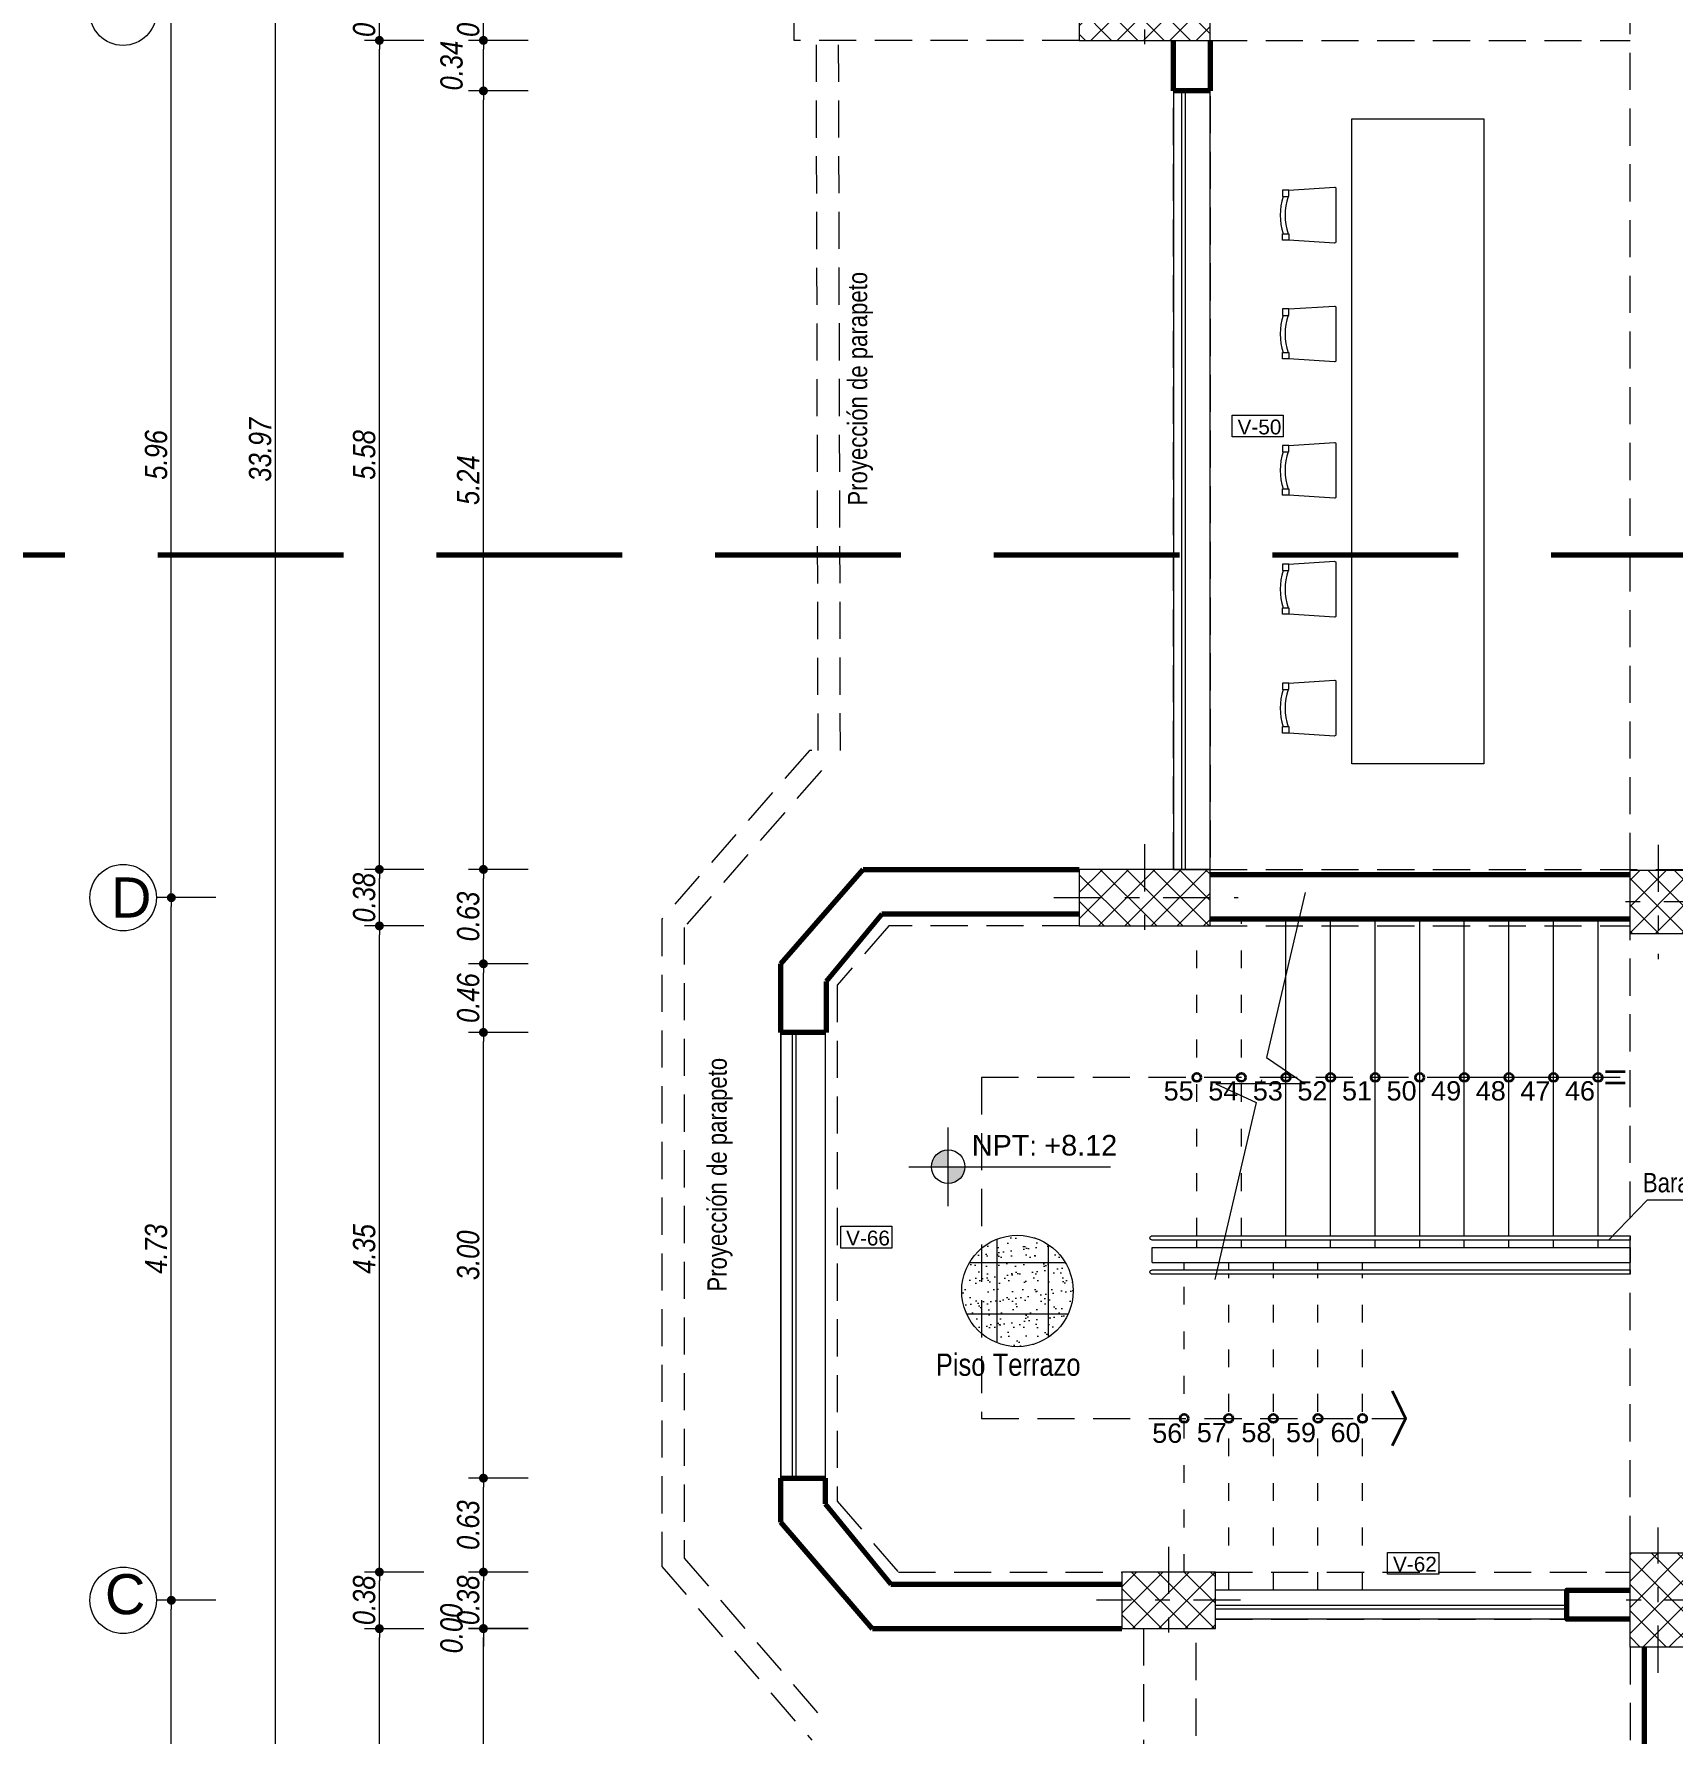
# Model space of a CAD drawing. Header units: inches. Extents: x 140 to 978, y -82 to 38.
# Drawn here: x 762.86 to 773.88, y -3.15 to 8.28 of the extents above; entities that cross this region are included whole.
import ezdxf

# ---------------------------------------------------------------- set-up
doc = ezdxf.new("R2010")
doc.units = ezdxf.units.IN
doc.header["$MEASUREMENT"] = 0
for name, pattern in [('ACAD_ISO03W100', [30, 12, -18]), ('CONTINUA', [0]), ('DASHDOT2', [12.7, 6.35, -3.175, 0, -3.175]), ('DASHED', [0.75, 0.5, -0.25]), ('DASHED2', [0.375, 0.25, -0.125])]:
    doc.linetypes.add(name, pattern=pattern)
doc.layers.get('0').update_dxf_attribs({"lineweight": 0})
for name, color, linetype, lineweight in [('UNSAAC-COLUMNA', 24, 'Continuous', 0), ('UNSAAC-CORTE MURO', 42, 'Continuous', 35), ('UNSAAC-COTA', 48, 'Continuous', 0), ('UNSAAC-EJE COLUMNA', 22, 'DASHDOT2', 0), ('UNSAAC-FACHADA(2DO PLANO)', 7, 'Continuous', 30), ('UNSAAC-LINEA DE CORTE', 7, 'Continuous', 70), ('UNSAAC-LLAMADOS', 88, 'Continuous', 0), ('UNSAAC-MUEBLE', 254, 'Continuous', 0), ('UNSAAC-MURETE', 146, 'Continuous', 20), ('UNSAAC-MUROS', 7, 'Continuous', 70), ('UNSAAC-PISOS', 253, 'Continuous', 0), ('UNSAAC-PROYECCIONES', 38, 'DASHED2', 0), ('UNSAAC-TEXTOS', 250, 'Continuous', 0), ('UNSAAC-TEXTURAS', 250, 'Continuous', 0), ('UNSAAC-VANOS', 24, 'Continuous', 0)]:
    doc.layers.add(name, color=color, linetype=linetype, lineweight=lineweight)
doc.styles.add('narrow', font='')
doc.styles.get("Standard").update_dxf_attribs({"font": 'arial.ttf'})
doc.styles.get('narrow').set_extended_font_data('Arial Narrow', italic=True)
doc.dimstyles.new('1EN75', dxfattribs={"dimtxt": 0.15, "dimasz": 0.06, "dimexe": 0.1, "dimexo": 0.15, "dimgap": 0.025, "dimtad": 1, "dimzin": 1, "dimdsep": 46, "dimtxsty": 'narrow', "dimblk": 'DOT', "dimcen": 0.1, "dimclrd": 256, "dimclre": 256, "dimclrt": 256, "dimaunit": 1, "dimadec": 3, "dimazin": 0, "dimtfac": 1, "dimtmove": 2, "dimatfit": 3, "dimldrblk": 'ARCHTICK', "dimfxl": 0.3, "dimfxlon": 1, "dimtolj": 1, "dimtzin": 0, "dimlwd": 0, "dimlwe": 0, "dimarcsym": 0})

# ---------------------------------------------------------------- blocks, each defined once
blk = doc.blocks.new('c2')
at = {"layer": 'UNSAAC-TEXTURAS'}
h = blk.add_hatch(dxfattribs=at)
h.set_pattern_fill('ANSI37', color=256)
h.set_pattern_definition([(45, (-846.62834, -178.42103), (-0.088388348, 0.088388348), []), (135, (-846.62834, -178.42103), (-0.088388348, -0.088388348), [])])
h.paths.add_polyline_path([(0.315, 0.19), (0.315, 0.38), (0, 0.38), (0, 0.19)])
h.paths.add_polyline_path([(0.63, 0.19), (0.63, 0.38), (0.315, 0.38), (0.315, 0.19)])
h.paths.add_polyline_path([(0.315, 0.19), (0.315, 0), (0.63, 0), (0.63, 0.19)])
h.paths.add_polyline_path([(0.315, 0), (0.315, 0.19), (0, 0.19), (0, 0)])
at = {"layer": 'UNSAAC-COLUMNA'}
blk.add_lwpolyline([(0.63, 0.38), (0, 0.38), (0, 0), (0.63, 0)], close=True, dxfattribs=at)
at = {"layer": 'UNSAAC-EJE COLUMNA', "ltscale": 0.05}
for p, q in [((0.315, 0.55), (0.315, -0.17)), ((0.8, 0.19), (-0.17, 0.19))]:
    blk.add_line(p, q, dxfattribs=at)
blk = doc.blocks.new('c3')
at = {"layer": 'UNSAAC-TEXTURAS'}
h = blk.add_hatch(dxfattribs=at)
h.set_pattern_fill('ANSI37', color=256)
h.set_pattern_definition([(45, (-850.00334, -183.11182), (-0.088388348, 0.088388348), []), (135, (-850.00334, -183.11182), (-0.088388348, -0.088388348), [])])
h.paths.add_polyline_path([(0.188, 0.43), (0, 0.43), (0, 0.215), (0.188, 0.215)])
h.paths.add_polyline_path([(0.38, 0.389), (0.375, 0.43), (0.188, 0.43), (0.188, 0.215), (0.38, 0.215)])
h.paths.add_polyline_path([(0.38, 0.215), (0.188, 0.215), (0.188, 0), (0.38, 0)])
h.paths.add_polyline_path([(0.188, 0.215), (0, 0.215), (0, 0.099), (0, 0), (0.188, 0)])
at = {"layer": 'UNSAAC-COLUMNA'}
blk.add_lwpolyline([(0, 0.43), (0.38, 0.43), (0.38, 0), (0, 0)], close=True, dxfattribs=at)
at = {"layer": 'UNSAAC-EJE COLUMNA', "ltscale": 0.05}
for p, q in [((0.19, 0.6), (0.19, -0.17)), ((0.545, 0.215), (-0.17, 0.215))]:
    blk.add_line(p, q, dxfattribs=at)
blk = doc.blocks.new('cs1')
at = {"layer": 'UNSAAC-TEXTURAS'}
h = blk.add_hatch(dxfattribs=at)
h.set_pattern_fill('ANSI37', color=256)
h.paths.add_polyline_path([(850.008, 169.826), (850.198, 169.826), (850.198, 170.266), (850.008, 170.266)])
h.paths.add_polyline_path([(850.198, 169.826), (850.388, 169.826), (850.388, 170.266), (850.198, 170.266)])
h.paths.add_polyline_path([(850.388, 169.826), (850.198, 169.826), (850.198, 169.386), (850.388, 169.386)])
h.paths.add_polyline_path([(850.198, 169.826), (850.008, 169.826), (850.008, 169.386), (850.198, 169.386)])
at = {"layer": 'UNSAAC-COLUMNA'}
blk.add_lwpolyline([(850.388, 169.386), (850.388, 170.266), (850.008, 170.266), (850.008, 169.386)], close=True, dxfattribs=at)
at = {"layer": 'UNSAAC-EJE COLUMNA', "ltscale": 0.05}
for p, q in [((850.198, 170.436), (850.198, 169.196)), ((850.558, 169.826), (849.828, 169.826))]:
    blk.add_line(p, q, dxfattribs=at)
blk = doc.blocks.new('c')
at = {"layer": 'UNSAAC-TEXTURAS'}
h = blk.add_hatch(dxfattribs=at)
h.set_pattern_fill('ANSI37', color=256)
h.set_pattern_definition([(45, (-855.58834, -178.38853), (-0.088388348, 0.088388348), []), (135, (-855.58834, -178.38853), (-0.088388348, -0.088388348), [])])
h.paths.add_polyline_path([(0.19, 0.635), (0, 0.635), (0, 0.316), (0.19, 0.316)])
h.paths.add_polyline_path([(0.19, 0.316), (0.38, 0.316), (0.38, 0.635), (0.19, 0.635)])
h.paths.add_polyline_path([(0.19, 0), (0.38, 0), (0.38, 0.316), (0.19, 0.316)])
h.paths.add_polyline_path([(0.19, 0.316), (0, 0.316), (0, 0), (0.19, 0)])
at = {"layer": 'UNSAAC-COLUMNA'}
blk.add_lwpolyline([(0, 0), (0, 0.635), (0.38, 0.635), (0.38, 0)], dxfattribs=at)
blk.add_lwpolyline([(0, 0.635), (0.38, 0.635), (0.38, 0), (0, 0)], close=True, dxfattribs=at)
at = {"layer": 'UNSAAC-EJE COLUMNA', "ltscale": 0.05}
for p, q in [((0.19, -0.172), (0.19, 0.805)), ((0.55, 0.316), (-0.17, 0.316))]:
    blk.add_line(p, q, dxfattribs=at)
blk = doc.blocks.new('A$C38507331')
at = {"layer": 'UNSAAC-PROYECCIONES'}
for p, q in [((-26.441, 14.902), (-26.441, 25.282)), ((-29.512, 14.906), (-29.512, 20.486)), ((-29.267, 20.486), (-26.441, 20.486)), ((-29.267, 20.486), (-29.267, 14.906)), ((-29.267, 14.906), (-20.986, 14.906)), ((-29.267, 14.526), (-26.441, 14.526)), ((-26.441, 10.306), (-26.441, 14.526)), ((-29.231, 10.177), (-26.441, 10.177)), ((-29.231, 9.861), (-26.441, 9.861)), ((-26.441, 9.671), (-26.441, 1.626))]:
    blk.add_line(p, q, dxfattribs=at)
for points in [[(-30.147, 20.486), (-32.066, 20.486), (-32.066, 20.866), (-30.147, 20.866)], [(-31.904, 15.706), (-31.916, 20.486)], [(-31.754, 15.707), (-31.766, 20.486)], [(-31.947, 15.706), (-31.963, 15.706), (-32.956, 14.572), (-32.956, 10.215), (-31.947, 9.045)], [(-31.882, 15.571), (-32.806, 14.516), (-32.806, 10.271), (-31.833, 9.143)], [(-30.147, 14.906), (-31.6, 14.906), (-32.156, 14.271), (-32.156, 10.512), (-31.538, 9.796), (-29.861, 9.796)], [(-30.147, 14.526), (-31.428, 14.526), (-31.776, 14.128), (-31.776, 10.654), (-31.364, 10.176), (-29.861, 10.176)], [(-29.715, 9.797), (-29.715, 7.95), (-29.36, 7.95), (-29.36, 9.797)]]:
    blk.add_lwpolyline(points, dxfattribs=at)
at = {"layer": 'UNSAAC-TEXTURAS', "rotation": 90}
for p in [(140.119, -829.522), (140.119, -835.482)]:
    blk.add_blockref('cs1', p, dxfattribs=at)
at = {"layer": 'UNSAAC-TEXTURAS'}
for name, p in [('c3', (-26.441, 14.472)), ('c', (-26.441, 9.671)), ('c2', (-29.861, 9.797))]:
    blk.add_blockref(name, p, dxfattribs=at)
blk = doc.blocks.new('_Dot')
at = {"color": 0, "linetype": 'ByBlock', "lineweight": -2}
blk.add_line((-0.5, 0), (-1, 0), dxfattribs=at)
at = {"color": 0, "linetype": 'ByBlock', "const_width": 0.5}
blk.add_lwpolyline([(-0.25, 0, 1), (0.25, 0, 1)], format="xyb", close=True, dxfattribs=at)
blk = doc.blocks.new('*D531')
at = {"layer": 'Defpoints', "color": 0, "transparency": 16777216}
for p in [(765.882, -2.451), (769.177, -2.451), (772.692, -6.491)]:
    blk.add_point(p, dxfattribs=at)
at = {"layer": 'UNSAAC-COTA', "lineweight": 0, "transparency": 16777216}
for p, q in [((766.182, -2.451), (765.782, -2.451)), ((765.882, -6.431), (765.882, -2.511)), ((766.182, -6.491), (765.782, -6.491))]:
    blk.add_line(p, q, dxfattribs=at)
at = {"layer": 'UNSAAC-COTA', "lineweight": 0, "transparency": 16777216, "xscale": 0.06, "yscale": 0.06, "zscale": 0.06}
for p, rotation in [((765.882, -2.451), 90), ((765.882, -6.491), 270)]:
    blk.add_blockref('_Dot', p, dxfattribs=dict(at, rotation=rotation))
at = {"layer": 'UNSAAC-COTA', "transparency": 16777216, "insert": (765.78, -4.471), "char_height": 0.15, "attachment_point": 5, "rotation": 90, "style": 'narrow'}
blk.add_mtext('\\A1;4.04', dxfattribs=at)
blk = doc.blocks.new('_ArchTick')
at = {"layer": 'UNSAAC-FACHADA(2DO PLANO)', "color": 0, "const_width": 0.15}
blk.add_lwpolyline([(-0.5, -0.5), (0.5, 0.5)], dxfattribs=at)
blk = doc.blocks.new('*D532')
at = {"layer": 'Defpoints', "color": 0, "transparency": 16777216}
for p in [(765.882, -2.45), (769.177, -2.45), (769.177, -2.451)]:
    blk.add_point(p, dxfattribs=at)
at = {"layer": 'UNSAAC-COTA', "lineweight": 0, "transparency": 16777216}
for p, q in [((765.882, -2.39), (765.882, -2.33)), ((766.182, -2.45), (765.782, -2.45)), ((766.182, -2.451), (765.782, -2.451)), ((765.882, -2.451), (765.882, -2.45)), ((765.882, -2.511), (765.882, -2.571))]:
    blk.add_line(p, q, dxfattribs=at)
at = {"layer": 'UNSAAC-COTA', "lineweight": 0, "transparency": 16777216, "xscale": 0.06, "yscale": 0.06, "zscale": 0.06}
for p, rotation in [((765.882, -2.45), 270), ((765.882, -2.451), 90)]:
    blk.add_blockref('_Dot', p, dxfattribs=dict(at, rotation=rotation))
at = {"layer": 'UNSAAC-COTA', "transparency": 16777216, "insert": (765.668, -2.45), "char_height": 0.15, "attachment_point": 5, "rotation": 90, "style": 'narrow'}
blk.add_mtext('\\A1;0.00', dxfattribs=at)
blk = doc.blocks.new('*D533')
at = {"layer": 'Defpoints', "color": 0, "transparency": 16777216}
for p in [(765.882, -2.07), (769.177, -2.07), (769.177, -2.45)]:
    blk.add_point(p, dxfattribs=at)
at = {"layer": 'UNSAAC-COTA', "lineweight": 0, "transparency": 16777216}
for p, q in [((766.182, -2.07), (765.782, -2.07)), ((765.882, -2.39), (765.882, -2.13)), ((766.182, -2.45), (765.782, -2.45))]:
    blk.add_line(p, q, dxfattribs=at)
at = {"layer": 'UNSAAC-COTA', "lineweight": 0, "transparency": 16777216, "xscale": 0.06, "yscale": 0.06, "zscale": 0.06}
for p, rotation in [((765.882, -2.07), 90), ((765.882, -2.45), 270)]:
    blk.add_blockref('_Dot', p, dxfattribs=dict(at, rotation=rotation))
at = {"layer": 'UNSAAC-COTA', "transparency": 16777216, "insert": (765.78, -2.26), "char_height": 0.15, "attachment_point": 5, "rotation": 90, "style": 'narrow'}
blk.add_mtext('\\A1;0.38', dxfattribs=at)
blk = doc.blocks.new('*D534')
at = {"layer": 'Defpoints', "color": 0, "transparency": 16777216}
for p in [(765.882, -1.438), (766.882, -1.438), (769.177, -2.07)]:
    blk.add_point(p, dxfattribs=at)
at = {"layer": 'UNSAAC-COTA', "lineweight": 0, "transparency": 16777216}
for p, q in [((766.182, -1.438), (765.782, -1.438)), ((765.882, -2.01), (765.882, -1.498)), ((766.182, -2.07), (765.782, -2.07))]:
    blk.add_line(p, q, dxfattribs=at)
at = {"layer": 'UNSAAC-COTA', "lineweight": 0, "transparency": 16777216, "xscale": 0.06, "yscale": 0.06, "zscale": 0.06}
for p, rotation in [((765.882, -1.438), 90), ((765.882, -2.07), 270)]:
    blk.add_blockref('_Dot', p, dxfattribs=dict(at, rotation=rotation))
at = {"layer": 'UNSAAC-COTA', "transparency": 16777216, "insert": (765.78, -1.754), "char_height": 0.15, "attachment_point": 5, "rotation": 90, "style": 'narrow'}
blk.add_mtext('\\A1;0.63', dxfattribs=at)
blk = doc.blocks.new('*D535')
at = {"layer": 'Defpoints', "color": 0, "transparency": 16777216}
for p in [(765.882, 1.562), (766.882, 1.562), (766.882, -1.438)]:
    blk.add_point(p, dxfattribs=at)
at = {"layer": 'UNSAAC-COTA', "lineweight": 0, "transparency": 16777216}
for p, q in [((766.182, 1.562), (765.782, 1.562)), ((765.882, -1.378), (765.882, 1.502)), ((766.182, -1.438), (765.782, -1.438))]:
    blk.add_line(p, q, dxfattribs=at)
at = {"layer": 'UNSAAC-COTA', "lineweight": 0, "transparency": 16777216, "xscale": 0.06, "yscale": 0.06, "zscale": 0.06}
for p, rotation in [((765.882, 1.562), 90), ((765.882, -1.438), 270)]:
    blk.add_blockref('_Dot', p, dxfattribs=dict(at, rotation=rotation))
at = {"layer": 'UNSAAC-COTA', "transparency": 16777216, "insert": (765.78, 0.062), "char_height": 0.15, "attachment_point": 5, "rotation": 90, "style": 'narrow'}
blk.add_mtext('\\A1;3.00', dxfattribs=at)
blk = doc.blocks.new('*D536')
at = {"layer": 'Defpoints', "color": 0, "transparency": 16777216}
for p in [(765.882, 2.024), (766.882, 2.024), (766.882, 1.562)]:
    blk.add_point(p, dxfattribs=at)
at = {"layer": 'UNSAAC-COTA', "lineweight": 0, "transparency": 16777216}
for p, q in [((766.182, 2.024), (765.782, 2.024)), ((765.882, 1.622), (765.882, 1.964)), ((766.182, 1.562), (765.782, 1.562))]:
    blk.add_line(p, q, dxfattribs=at)
at = {"layer": 'UNSAAC-COTA', "lineweight": 0, "transparency": 16777216, "xscale": 0.06, "yscale": 0.06, "zscale": 0.06}
for p, rotation in [((765.882, 2.024), 90), ((765.882, 1.562), 270)]:
    blk.add_blockref('_Dot', p, dxfattribs=dict(at, rotation=rotation))
at = {"layer": 'UNSAAC-COTA', "transparency": 16777216, "insert": (765.78, 1.793), "char_height": 0.15, "attachment_point": 5, "rotation": 90, "style": 'narrow'}
blk.add_mtext('\\A1;0.46', dxfattribs=at)
blk = doc.blocks.new('*D537')
at = {"layer": 'Defpoints', "color": 0, "transparency": 16777216}
for p in [(765.882, 2.659), (767.438, 2.659), (766.882, 2.024)]:
    blk.add_point(p, dxfattribs=at)
at = {"layer": 'UNSAAC-COTA', "lineweight": 0, "transparency": 16777216}
for p, q in [((766.182, 2.659), (765.782, 2.659)), ((765.882, 2.084), (765.882, 2.599)), ((766.182, 2.024), (765.782, 2.024))]:
    blk.add_line(p, q, dxfattribs=at)
at = {"layer": 'UNSAAC-COTA', "lineweight": 0, "transparency": 16777216, "xscale": 0.06, "yscale": 0.06, "zscale": 0.06}
for p, rotation in [((765.882, 2.659), 90), ((765.882, 2.024), 270)]:
    blk.add_blockref('_Dot', p, dxfattribs=dict(at, rotation=rotation))
at = {"layer": 'UNSAAC-COTA', "transparency": 16777216, "insert": (765.78, 2.342), "char_height": 0.15, "attachment_point": 5, "rotation": 90, "style": 'narrow'}
blk.add_mtext('\\A1;0.63', dxfattribs=at)
blk = doc.blocks.new('*D538')
at = {"layer": 'Defpoints', "color": 0, "transparency": 16777216}
for p in [(765.882, 7.899), (769.526, 7.899), (767.438, 2.659)]:
    blk.add_point(p, dxfattribs=at)
at = {"layer": 'UNSAAC-COTA', "lineweight": 0, "transparency": 16777216}
for p, q in [((766.182, 7.899), (765.782, 7.899)), ((765.882, 2.719), (765.882, 7.839)), ((766.182, 2.659), (765.782, 2.659))]:
    blk.add_line(p, q, dxfattribs=at)
at = {"layer": 'UNSAAC-COTA', "lineweight": 0, "transparency": 16777216, "xscale": 0.06, "yscale": 0.06, "zscale": 0.06}
for p, rotation in [((765.882, 7.899), 90), ((765.882, 2.659), 270)]:
    blk.add_blockref('_Dot', p, dxfattribs=dict(at, rotation=rotation))
at = {"layer": 'UNSAAC-COTA', "transparency": 16777216, "insert": (765.78, 5.279), "char_height": 0.15, "attachment_point": 5, "rotation": 90, "style": 'narrow'}
blk.add_mtext('\\A1;5.24', dxfattribs=at)
blk = doc.blocks.new('*D539')
at = {"layer": 'Defpoints', "color": 0, "transparency": 16777216}
for p in [(765.882, 8.239), (768.891, 8.239), (769.526, 7.899)]:
    blk.add_point(p, dxfattribs=at)
at = {"layer": 'UNSAAC-COTA', "lineweight": 0, "transparency": 16777216}
for p, q in [((766.182, 8.239), (765.782, 8.239)), ((765.882, 7.959), (765.882, 8.179)), ((766.182, 7.899), (765.782, 7.899))]:
    blk.add_line(p, q, dxfattribs=at)
at = {"layer": 'UNSAAC-COTA', "lineweight": 0, "transparency": 16777216, "xscale": 0.06, "yscale": 0.06, "zscale": 0.06}
for p, rotation in [((765.882, 8.239), 90), ((765.882, 7.899), 270)]:
    blk.add_blockref('_Dot', p, dxfattribs=dict(at, rotation=rotation))
at = {"layer": 'UNSAAC-COTA', "transparency": 16777216, "insert": (765.668, 8.069), "char_height": 0.15, "attachment_point": 5, "rotation": 90, "style": 'narrow'}
blk.add_mtext('\\A1;0.34', dxfattribs=at)
blk = doc.blocks.new('*D540')
at = {"layer": 'Defpoints', "color": 0, "transparency": 16777216}
for p in [(765.882, 8.619), (768.891, 8.619), (768.891, 8.239)]:
    blk.add_point(p, dxfattribs=at)
at = {"layer": 'UNSAAC-COTA', "lineweight": 0, "transparency": 16777216}
for p, q in [((766.182, 8.619), (765.782, 8.619)), ((765.882, 8.299), (765.882, 8.559)), ((766.182, 8.239), (765.782, 8.239))]:
    blk.add_line(p, q, dxfattribs=at)
at = {"layer": 'UNSAAC-COTA', "lineweight": 0, "transparency": 16777216, "xscale": 0.06, "yscale": 0.06, "zscale": 0.06}
for p, rotation in [((765.882, 8.619), 90), ((765.882, 8.239), 270)]:
    blk.add_blockref('_Dot', p, dxfattribs=dict(at, rotation=rotation))
at = {"layer": 'UNSAAC-COTA', "transparency": 16777216, "insert": (765.78, 8.429), "char_height": 0.15, "attachment_point": 5, "rotation": 90, "style": 'narrow'}
blk.add_mtext('\\A1;0.38', dxfattribs=at)
blk = doc.blocks.new('*D554')
at = {"layer": 'Defpoints', "color": 0, "transparency": 16777216}
for p in [(765.182, -2.451), (769.177, -2.451), (772.692, -6.491)]:
    blk.add_point(p, dxfattribs=at)
at = {"layer": 'UNSAAC-COTA', "lineweight": 0, "transparency": 16777216}
for p, q in [((765.482, -2.451), (765.082, -2.451)), ((765.182, -6.431), (765.182, -2.511)), ((765.482, -6.491), (765.082, -6.491))]:
    blk.add_line(p, q, dxfattribs=at)
at = {"layer": 'UNSAAC-COTA', "lineweight": 0, "transparency": 16777216, "xscale": 0.06, "yscale": 0.06, "zscale": 0.06}
for p, rotation in [((765.182, -2.451), 90), ((765.182, -6.491), 270)]:
    blk.add_blockref('_Dot', p, dxfattribs=dict(at, rotation=rotation))
at = {"layer": 'UNSAAC-COTA', "transparency": 16777216, "insert": (765.08, -4.471), "char_height": 0.15, "attachment_point": 5, "rotation": 90, "style": 'narrow'}
blk.add_mtext('\\A1;4.04', dxfattribs=at)
blk = doc.blocks.new('*D555')
at = {"layer": 'Defpoints', "color": 0, "transparency": 16777216}
for p in [(765.182, -2.07), (769.177, -2.07), (769.177, -2.451)]:
    blk.add_point(p, dxfattribs=at)
at = {"layer": 'UNSAAC-COTA', "lineweight": 0, "transparency": 16777216}
for p, q in [((765.482, -2.07), (765.082, -2.07)), ((765.182, -2.391), (765.182, -2.13)), ((765.482, -2.451), (765.082, -2.451))]:
    blk.add_line(p, q, dxfattribs=at)
at = {"layer": 'UNSAAC-COTA', "lineweight": 0, "transparency": 16777216, "xscale": 0.06, "yscale": 0.06, "zscale": 0.06}
for p, rotation in [((765.182, -2.07), 90), ((765.182, -2.451), 270)]:
    blk.add_blockref('_Dot', p, dxfattribs=dict(at, rotation=rotation))
at = {"layer": 'UNSAAC-COTA', "transparency": 16777216, "insert": (765.08, -2.26), "char_height": 0.15, "attachment_point": 5, "rotation": 90, "style": 'narrow'}
blk.add_mtext('\\A1;0.38', dxfattribs=at)
blk = doc.blocks.new('*D556')
at = {"layer": 'Defpoints', "color": 0, "transparency": 16777216}
for p in [(765.182, 2.279), (768.891, 2.279), (769.177, -2.07)]:
    blk.add_point(p, dxfattribs=at)
at = {"layer": 'UNSAAC-COTA', "lineweight": 0, "transparency": 16777216}
for p, q in [((765.482, 2.279), (765.082, 2.279)), ((765.182, -2.01), (765.182, 2.219)), ((765.482, -2.07), (765.082, -2.07))]:
    blk.add_line(p, q, dxfattribs=at)
at = {"layer": 'UNSAAC-COTA', "lineweight": 0, "transparency": 16777216, "xscale": 0.06, "yscale": 0.06, "zscale": 0.06}
for p, rotation in [((765.182, 2.279), 90), ((765.182, -2.07), 270)]:
    blk.add_blockref('_Dot', p, dxfattribs=dict(at, rotation=rotation))
at = {"layer": 'UNSAAC-COTA', "transparency": 16777216, "insert": (765.08, 0.105), "char_height": 0.15, "attachment_point": 5, "rotation": 90, "style": 'narrow'}
blk.add_mtext('\\A1;4.35', dxfattribs=at)
blk = doc.blocks.new('*D557')
at = {"layer": 'Defpoints', "color": 0, "transparency": 16777216}
for p in [(765.182, 2.659), (768.891, 2.659), (768.891, 2.279)]:
    blk.add_point(p, dxfattribs=at)
at = {"layer": 'UNSAAC-COTA', "lineweight": 0, "transparency": 16777216}
for p, q in [((765.482, 2.659), (765.082, 2.659)), ((765.182, 2.339), (765.182, 2.599)), ((765.482, 2.279), (765.082, 2.279))]:
    blk.add_line(p, q, dxfattribs=at)
at = {"layer": 'UNSAAC-COTA', "lineweight": 0, "transparency": 16777216, "xscale": 0.06, "yscale": 0.06, "zscale": 0.06}
for p, rotation in [((765.182, 2.659), 90), ((765.182, 2.279), 270)]:
    blk.add_blockref('_Dot', p, dxfattribs=dict(at, rotation=rotation))
at = {"layer": 'UNSAAC-COTA', "transparency": 16777216, "insert": (765.08, 2.469), "char_height": 0.15, "attachment_point": 5, "rotation": 90, "style": 'narrow'}
blk.add_mtext('\\A1;0.38', dxfattribs=at)
blk = doc.blocks.new('*D558')
at = {"layer": 'Defpoints', "color": 0, "transparency": 16777216}
for p in [(765.182, 8.239), (768.891, 8.239), (768.891, 2.659)]:
    blk.add_point(p, dxfattribs=at)
at = {"layer": 'UNSAAC-COTA', "lineweight": 0, "transparency": 16777216}
for p, q in [((765.482, 8.239), (765.082, 8.239)), ((765.182, 2.719), (765.182, 8.179)), ((765.482, 2.659), (765.082, 2.659))]:
    blk.add_line(p, q, dxfattribs=at)
at = {"layer": 'UNSAAC-COTA', "lineweight": 0, "transparency": 16777216, "xscale": 0.06, "yscale": 0.06, "zscale": 0.06}
for p, rotation in [((765.182, 8.239), 90), ((765.182, 2.659), 270)]:
    blk.add_blockref('_Dot', p, dxfattribs=dict(at, rotation=rotation))
at = {"layer": 'UNSAAC-COTA', "transparency": 16777216, "insert": (765.08, 5.449), "char_height": 0.15, "attachment_point": 5, "rotation": 90, "style": 'narrow'}
blk.add_mtext('\\A1;5.58', dxfattribs=at)
blk = doc.blocks.new('*D559')
at = {"layer": 'Defpoints', "color": 0, "transparency": 16777216}
for p in [(765.182, 8.619), (768.891, 8.619), (768.891, 8.239)]:
    blk.add_point(p, dxfattribs=at)
at = {"layer": 'UNSAAC-COTA', "lineweight": 0, "transparency": 16777216}
for p, q in [((765.482, 8.619), (765.082, 8.619)), ((765.182, 8.299), (765.182, 8.559)), ((765.482, 8.239), (765.082, 8.239))]:
    blk.add_line(p, q, dxfattribs=at)
at = {"layer": 'UNSAAC-COTA', "lineweight": 0, "transparency": 16777216, "xscale": 0.06, "yscale": 0.06, "zscale": 0.06}
for p, rotation in [((765.182, 8.619), 90), ((765.182, 8.239), 270)]:
    blk.add_blockref('_Dot', p, dxfattribs=dict(at, rotation=rotation))
at = {"layer": 'UNSAAC-COTA', "transparency": 16777216, "insert": (765.08, 8.429), "char_height": 0.15, "attachment_point": 5, "rotation": 90, "style": 'narrow'}
blk.add_mtext('\\A1;0.38', dxfattribs=at)
blk = doc.blocks.new('*D565')
at = {"layer": 'Defpoints', "color": 0, "transparency": 16777216}
for p in [(764.482, 22.469), (771.426, 22.469), (772.597, -11.501)]:
    blk.add_point(p, dxfattribs=at)
at = {"layer": 'UNSAAC-COTA', "lineweight": 0, "transparency": 16777216}
for p, q in [((764.782, 22.469), (764.382, 22.469)), ((764.482, -11.441), (764.482, 22.409)), ((764.782, -11.501), (764.382, -11.501))]:
    blk.add_line(p, q, dxfattribs=at)
at = {"layer": 'UNSAAC-COTA', "lineweight": 0, "transparency": 16777216, "xscale": 0.06, "yscale": 0.06, "zscale": 0.06}
for p, rotation in [((764.482, 22.469), 90), ((764.482, -11.501), 270)]:
    blk.add_blockref('_Dot', p, dxfattribs=dict(at, rotation=rotation))
at = {"layer": 'UNSAAC-COTA', "transparency": 16777216, "insert": (764.38, 5.484), "char_height": 0.15, "attachment_point": 5, "rotation": 90, "style": 'narrow'}
blk.add_mtext('\\A1;33.97', dxfattribs=at)
blk = doc.blocks.new('*D567')
at = {"layer": 'Defpoints', "color": 0, "transparency": 16777216}
for p in [(763.782, -2.26), (769.007, -2.26), (772.522, -6.616)]:
    blk.add_point(p, dxfattribs=at)
at = {"layer": 'UNSAAC-COTA', "lineweight": 0, "transparency": 16777216}
for p, q in [((764.082, -2.26), (763.682, -2.26)), ((763.782, -6.556), (763.782, -2.32)), ((764.082, -6.616), (763.682, -6.616))]:
    blk.add_line(p, q, dxfattribs=at)
at = {"layer": 'UNSAAC-COTA', "lineweight": 0, "transparency": 16777216, "xscale": 0.06, "yscale": 0.06, "zscale": 0.06}
for p, rotation in [((763.782, -2.26), 90), ((763.782, -6.616), 270)]:
    blk.add_blockref('_Dot', p, dxfattribs=dict(at, rotation=rotation))
at = {"layer": 'UNSAAC-COTA', "transparency": 16777216, "insert": (763.68, -4.438), "char_height": 0.15, "attachment_point": 5, "rotation": 90, "style": 'narrow'}
blk.add_mtext('\\A1;4.36', dxfattribs=at)
blk = doc.blocks.new('*D568')
at = {"layer": 'Defpoints', "color": 0, "transparency": 16777216}
for p in [(763.782, 2.469), (768.721, 2.469), (769.007, -2.26)]:
    blk.add_point(p, dxfattribs=at)
at = {"layer": 'UNSAAC-COTA', "lineweight": 0, "transparency": 16777216}
for p, q in [((764.082, 2.469), (763.682, 2.469)), ((763.782, -2.2), (763.782, 2.409)), ((764.082, -2.26), (763.682, -2.26))]:
    blk.add_line(p, q, dxfattribs=at)
at = {"layer": 'UNSAAC-COTA', "lineweight": 0, "transparency": 16777216, "xscale": 0.06, "yscale": 0.06, "zscale": 0.06}
for p, rotation in [((763.782, 2.469), 90), ((763.782, -2.26), 270)]:
    blk.add_blockref('_Dot', p, dxfattribs=dict(at, rotation=rotation))
at = {"layer": 'UNSAAC-COTA', "transparency": 16777216, "insert": (763.68, 0.105), "char_height": 0.15, "attachment_point": 5, "rotation": 90, "style": 'narrow'}
blk.add_mtext('\\A1;4.73', dxfattribs=at)
blk = doc.blocks.new('*D569')
at = {"layer": 'Defpoints', "color": 0, "transparency": 16777216}
for p in [(763.782, 8.429), (768.721, 8.429), (768.721, 2.469)]:
    blk.add_point(p, dxfattribs=at)
at = {"layer": 'UNSAAC-COTA', "lineweight": 0, "transparency": 16777216}
for p, q in [((764.082, 8.429), (763.682, 8.429)), ((763.782, 2.529), (763.782, 8.369)), ((764.082, 2.469), (763.682, 2.469))]:
    blk.add_line(p, q, dxfattribs=at)
at = {"layer": 'UNSAAC-COTA', "lineweight": 0, "transparency": 16777216, "xscale": 0.06, "yscale": 0.06, "zscale": 0.06}
for p, rotation in [((763.782, 8.429), 90), ((763.782, 2.469), 270)]:
    blk.add_blockref('_Dot', p, dxfattribs=dict(at, rotation=rotation))
at = {"layer": 'UNSAAC-COTA', "transparency": 16777216, "insert": (763.68, 5.449), "char_height": 0.15, "attachment_point": 5, "rotation": 90, "style": 'narrow'}
blk.add_mtext('\\A1;5.96', dxfattribs=at)
blk = doc.blocks.new('A$C455856FE')
at = {"layer": 'UNSAAC-MUEBLE'}
blk.add_lwpolyline([(0.316, -0.168), (0.01, -0.188, -0.433848), (0, -0.179), (0, 0.179, -0.433848), (0.01, 0.188), (0.316, 0.168)], format="xyb", dxfattribs=at)
for points in [[(0.316, 0.168), (0.359, 0.168), (0.359, 0.125), (0.316, 0.125)], [(0.316, -0.168), (0.359, -0.168), (0.359, -0.125), (0.316, -0.125)]]:
    blk.add_lwpolyline(points, close=True, dxfattribs=at)
for radius, start, end in [(0.378, 340.63, 19.37), (0.411, 342.243, 17.757)]:
    blk.add_arc((-0.036, 0), radius, start, end, dxfattribs=at)

msp = doc.modelspace()

# ---------------------------------------------------------------- hatches: boundary and pattern name
at = {"layer": 'UNSAAC-TEXTOS'}
h = msp.add_hatch(color=0, dxfattribs=at)
h.dxf.hatch_style = 1
h.paths.add_polyline_path([(769.121, 0.658), (769.009, 0.658), (769.009, 0.546, 0.414214)])
h.paths.add_polyline_path([(769.009, 0.771, 0.414214), (768.896, 0.658), (769.009, 0.658)])
h = msp.add_hatch(dxfattribs=at)
h.set_pattern_fill('_USER', color=256, scale=0.345285, style=0, double=1, pattern_type=0)
h.set_pattern_definition([(0, (769.33748, -0.33305), (0, 0.34529), []), (90, (769.33748, -0.33305), (-0.34529, 2e-17), [])])
edge = h.paths.add_edge_path()
edge.add_arc((769.475, -0.178), 0.375, 0, 360)
h = msp.add_hatch(dxfattribs=at)
h.set_pattern_fill('AR-SAND', color=256, scale=0.0625, style=0, double=1)
h.set_pattern_definition([(37.5, (1167.84573, 79.24492), (-0.003937085, 0.120426486), [0, -0.095, 0, -0.10625, 0, -0.1015625]), (7.5, (1167.84573, 79.24492), (0.110611044, 0.17638413), [0, -0.05125, 0, -0.085625, 0, -0.0328125]), (327.5, (1167.76886, 79.24492), (0.194633866, 0.00035369), [0, -0.03125, 0, -0.1125, 0, -0.146875]), (317.5, (1167.76886, 79.24492), (0.18788291, 0.05485472), [0, -0.015625, 0, -0.07375, 0, -0.084375])])
edge = h.paths.add_edge_path()
edge.add_arc((769.482, -0.176), 0.373, 0, 360)

# ---------------------------------------------------------------- linework, layer by layer
at = {"layer": 'UNSAAC-CORTE MURO', "ltscale": 0.03}
for p, q in [((773.432, 1.299), (773.565, 1.299)), ((773.432, 1.223), (773.565, 1.223))]:
    msp.add_line(p, q, dxfattribs=at)
at = {"layer": 'UNSAAC-CORTE MURO'}
msp.add_lwpolyline([(771.996, -0.85), (772.087, -1.036), (771.996, -1.221)], dxfattribs=at)
for centre in [(770.682, 1.259), (770.982, 1.259), (771.282, 1.259), (771.582, 1.259), (771.882, 1.259), (772.182, 1.259), (772.482, 1.259), (772.782, 1.259), (773.082, 1.259), (773.382, 1.259), (770.597, -1.036), (770.897, -1.036), (771.197, -1.036), (771.497, -1.036), (771.797, -1.036)]:
    msp.add_circle(centre, 0.0278, dxfattribs=at)
at = {"layer": 'UNSAAC-LINEA DE CORTE', "linetype": 'DASHED', "ltscale": 2.5}
msp.add_line((756.191, 4.777), (815.594, 4.777), dxfattribs=at)
at = {"layer": 'UNSAAC-LLAMADOS', "ltscale": 2.5}
msp.add_lwpolyline([(774.908, 0.432), (773.712, 0.432), (773.452, 0.164)], dxfattribs=at)
at = {"layer": 'UNSAAC-MUEBLE'}
for p, q in [((773.597, 0.194), (773.597, 0.164)), ((773.597, 0.114), (773.597, 0.014)), ((773.597, -0.036), (773.597, -0.066))]:
    msp.add_line(p, q, dxfattribs=at)
msp.add_lwpolyline([(771.726, 3.37), (771.726, 7.71), (772.614, 7.71), (772.614, 3.37)], close=True, dxfattribs=at)
at = {"layer": 'UNSAAC-MURETE'}
for p, q in [((773.172, -2.191), (770.807, -2.191)), ((773.172, -2.386), (770.807, -2.386))]:
    msp.add_line(p, q, dxfattribs=at)
for points in [[(770.526, 2.659), (770.771, 2.659), (770.771, 7.899), (770.526, 7.899)], [(767.882, 1.562), (768.182, 1.562), (768.182, -1.438), (767.882, -1.438)]]:
    msp.add_lwpolyline(points, close=True, dxfattribs=at)
msp.add_lwpolyline([(769.891, 2.659), (768.438, 2.659), (767.882, 2.024), (767.882, -1.734), (768.499, -2.451), (770.177, -2.45)], dxfattribs=at)
at = {"layer": 'UNSAAC-MUROS'}
for p, q in [((770.526, 7.899), (770.526, 8.239)), ((770.771, 8.239), (770.771, 7.899)), ((770.771, 7.899), (770.526, 7.899)), ((767.882, 2.024), (768.438, 2.659)), ((768.438, 2.659), (769.891, 2.659)), ((770.771, 2.624), (773.597, 2.624)), ((768.562, 2.359), (768.187, 1.905)), ((769.891, 2.359), (768.562, 2.359)), ((773.597, 2.324), (770.771, 2.324)), ((767.882, 1.562), (767.882, 2.024)), ((768.187, 1.905), (768.187, 1.562)), ((768.182, 1.562), (767.882, 1.562)), ((767.882, -1.734), (767.882, -1.438)), ((767.882, -1.438), (768.182, -1.438)), ((768.182, -1.438), (768.182, -1.61)), ((768.182, -1.61), (768.624, -2.151)), ((768.499, -2.451), (767.882, -1.734)), ((768.624, -2.151), (770.177, -2.151)), ((770.177, -2.451), (768.499, -2.451)), ((773.692, -2.576), (773.692, -6.491))]:
    msp.add_line(p, q, dxfattribs=at)
msp.add_lwpolyline([(773.597, -2.386), (773.172, -2.386), (773.172, -2.191), (773.597, -2.191)], dxfattribs=at)
at = {"layer": 'UNSAAC-PISOS'}
for p, q in [((770.382, 0.114), (773.597, 0.114)), ((770.382, 0.014), (773.597, 0.014)), ((770.382, -0.036), (773.597, -0.036))]:
    msp.add_line(p, q, dxfattribs=at)
at = {"layer": 'UNSAAC-PISOS', "linetype": 'ACAD_ISO03W100', "ltscale": 0.01}
for p, q in [((770.597, -0.036), (770.597, 0.014)), ((770.897, -0.036), (770.897, 0.014)), ((771.197, -0.036), (771.197, 0.014)), ((771.497, -0.036), (771.497, 0.014)), ((771.797, -0.036), (771.797, 0.014)), ((770.597, -2.07), (770.597, -0.066)), ((770.897, -2.191), (770.897, -0.066)), ((771.197, -2.191), (771.197, -0.066)), ((771.497, -2.191), (771.497, -0.066)), ((771.797, -2.191), (771.797, -0.066))]:
    msp.add_line(p, q, dxfattribs=at)
at = {"layer": 'UNSAAC-PISOS'}
for points in [[(771.411, 2.503), (771.152, 1.393), (771.411, 1.215), (771.111, 1.215)], [(773.082, 0.194), (773.082, 2.324)], [(773.382, 0.194), (773.382, 2.324)], [(771.117, 1.242), (771.111, 1.215), (770.811, 1.215), (771.082, 1.09), (770.804, -0.102)], [(770.682, 0.114), (770.682, 0.114), (770.682, 0.164)], [(770.982, 0.114), (770.982, 0.114), (770.982, 0.164)], [(771.282, 0.114), (771.282, 0.114), (771.282, 0.164)], [(771.582, 0.114), (771.582, 0.114), (771.582, 0.164)], [(771.882, 0.114), (771.882, 0.114), (771.882, 0.164)], [(772.182, 0.114), (772.182, 0.114), (772.182, 0.164)], [(772.482, 0.114), (772.482, 0.114), (772.482, 0.164)], [(772.782, 0.114), (772.782, 0.114), (772.782, 0.164)], [(773.082, 0.114), (773.082, 0.114), (773.082, 0.164)], [(773.382, 0.114), (773.382, 0.114), (773.382, 0.164)], [(770.382, 0.014), (770.382, 0.114)]]:
    msp.add_lwpolyline(points, dxfattribs=at)
at = {"layer": 'UNSAAC-PISOS', "linetype": 'ACAD_ISO03W100', "ltscale": 0.01}
for points in [[(770.982, 0.194), (770.982, 2.324)], [(770.682, 0.194), (770.682, 2.244)]]:
    msp.add_lwpolyline(points, dxfattribs=at)
at = {"layer": 'UNSAAC-PISOS', "linetype": 'CONTINUA', "ltscale": 0.01}
for points in [[(771.282, 0.194), (771.282, 2.324)], [(771.582, 0.194), (771.582, 2.324)], [(771.882, 0.194), (771.882, 2.324)], [(772.182, 0.194), (772.182, 2.324)], [(772.482, 0.194), (772.482, 2.324)], [(772.782, 0.194), (772.782, 2.324)]]:
    msp.add_lwpolyline(points, dxfattribs=at)
at = {"layer": 'UNSAAC-PISOS'}
for points in [[(773.597, 0.164), (770.382, 0.164, -1), (770.382, 0.194), (773.597, 0.194)], [(773.597, -0.066), (770.382, -0.066, -1), (770.382, -0.036), (773.597, -0.036)]]:
    msp.add_lwpolyline(points, format="xyb", dxfattribs=at)
at = {"layer": 'UNSAAC-PROYECCIONES'}
for p, q in [((769.234, 1.259), (769.234, -1.036)), ((769.234, -1.036), (772.087, -1.036))]:
    msp.add_line(p, q, dxfattribs=at)
msp.add_lwpolyline([(772.482, 1.259), (769.234, 1.259)], dxfattribs=at)
at = {"layer": 'UNSAAC-TEXTOS', "color": 0}
for p, q in [((769.009, 0.393), (769.009, 0.923)), ((768.744, 0.658), (770.101, 0.658))]:
    msp.add_line(p, q, dxfattribs=at)
at = {"layer": 'UNSAAC-TEXTOS'}
for points in [[(770.92, 5.716), (771.264, 5.716), (771.264, 5.57), (770.92, 5.57)], [(768.286, 0.257), (768.63, 0.257), (768.63, 0.111), (768.286, 0.111)], [(771.966, -1.938), (772.31, -1.938), (772.31, -2.084), (771.966, -2.084)]]:
    msp.add_lwpolyline(points, close=True, dxfattribs=at)
for centre, radius in [((763.457, 8.429), 0.224), ((763.458, 2.469), 0.224), ((769.475, -0.178), 0.375), ((763.458, -2.26), 0.224)]:
    msp.add_circle(centre, radius, dxfattribs=at)
at = {"layer": 'UNSAAC-TEXTOS', "color": 0}
msp.add_circle((769.009, 0.658), 0.113, dxfattribs=at)
at = {"layer": 'UNSAAC-VANOS', "ltscale": 0.01}
for p, q in [((770.581, 2.659), (770.581, 7.899)), ((770.606, 2.659), (770.606, 7.899)), ((767.962, -1.438), (767.962, 1.562)), ((767.987, -1.438), (767.987, 1.562)), ((770.807, -2.292), (773.172, -2.292)), ((770.807, -2.317), (773.172, -2.317))]:
    msp.add_line(p, q, dxfattribs=at)
at = {"layer": 'UNSAAC-VANOS'}
msp.add_lwpolyline([(773.53, 1.259), (773.53, 1.259), (773.53, 1.259), (773.53, 1.259), (773.53, 1.259), (772.482, 1.259)], dxfattribs=at)

# ---------------------------------------------------------------- block references
at = {"layer": 'UNSAAC-MUEBLE'}
msp.add_blockref('A$C38507331', (800.038, -12.247), dxfattribs=at)
at = {"layer": 'UNSAAC-MUEBLE', "rotation": 180}
for p in [(771.618, 7.063), (771.618, 6.263), (771.618, 5.345), (771.618, 4.545), (771.618, 3.745)]:
    msp.add_blockref('A$C455856FE', p, dxfattribs=at)

# ---------------------------------------------------------------- texts
at = {"layer": 'UNSAAC-LLAMADOS', "char_height": 0.13, "width": 2.08357, "attachment_point": 1, "rotation": 90, "style": 'narrow'}
for insert in [(768.334, 4.844), (767.389, -0.446)]:
    msp.add_mtext('\\pi0.26383;{\\fArial Narrow|b0|i0|c0|p34;Proyección de parapeto }', dxfattribs=dict(at, insert=insert))
at = {"layer": 'UNSAAC-LLAMADOS', "insert": (773.678, 0.616), "char_height": 0.13, "width": 1.15269, "attachment_point": 1, "style": 'narrow'}
msp.add_mtext('\\pi0.0056202;{\\fArial Narrow|b0|i0|c0|p34;Baranda metálica}', dxfattribs=at)
at = {"layer": 'UNSAAC-TEXTOS', "char_height": 0.1, "attachment_point": 1}
for s, insert in [('{\\f@Arial Unicode MS|b0|i0|c0|p34;V-}50', (770.956, 5.687)), ('{\\f@Arial Unicode MS|b0|i0|c0|p34;V-}66', (768.322, 0.228)), ('{\\f@Arial Unicode MS|b0|i0|c0|p34;V-}62', (772.002, -1.967))]:
    msp.add_mtext_dynamic_manual_height_columns(s, width=0.2, gutter_width=1, heights=[0], dxfattribs=dict(at, insert=insert))
at = {"layer": 'UNSAAC-TEXTOS'}
for s, insert, char_height, width, attachment_point in [('D', (763.376, 2.605), 0.27, 0.42503, 1), ('55', (770.56, 1.168), 0.13, 0.04244, 5), ('54', (770.86, 1.168), 0.13, 0.04244, 5), ('53', (771.16, 1.168), 0.13, 0.04244, 5), ('52', (771.46, 1.168), 0.13, 0.04244, 5), ('51', (771.76, 1.168), 0.13, 0.04244, 5), ('50', (772.06, 1.168), 0.13, 0.04244, 5), ('49', (772.36, 1.168), 0.13, 0.04244, 5), ('48', (772.66, 1.168), 0.13, 0.04244, 5), ('47', (772.96, 1.168), 0.13, 0.04244, 5), ('46', (773.26, 1.168), 0.13, 0.04244, 5), ('{\\H1.0667x;NPT\\fArial|b0|i0|c204|p34;\\H0.9375x;:\\fArial|b0|i0|c0|p34; \\H1.0667x;+8.12}', (769.168, 0.872), 0.13, 1.05723, 1), ('56', (770.483, -1.136), 0.13, 0.04244, 5), ('57', (770.783, -1.132), 0.13, 0.04244, 5), ('58', (771.083, -1.132), 0.13, 0.04244, 5), ('59', (771.383, -1.132), 0.13, 0.04244, 5), ('60', (771.683, -1.132), 0.13, 0.04244, 5), ('C', (763.335, -2.084), 0.27, 0.42503, 1)]:
    msp.add_mtext(s, dxfattribs=dict(at, insert=insert, char_height=char_height, width=width, attachment_point=attachment_point))
at = {"layer": 'UNSAAC-TEXTOS', "insert": (768.926, -0.599), "char_height": 0.15, "width": 1.52397, "attachment_point": 1, "style": 'narrow'}
msp.add_mtext('{\\fArial Narrow|b0|i0|c0|p34;Piso Terrazo }', dxfattribs=at)

# ---------------------------------------------------------------- dimensions: what is measured, and where the dimension line sits
at = {"layer": 'UNSAAC-COTA'}
for base, p1, p2, picture, middle in [((764.482, 22.469), (772.597, -11.501), (771.426, 22.469), '*D565', (764.38, 5.484)), ((765.182, 8.619), (768.891, 8.239), (768.891, 8.619), '*D559', (765.08, 8.429)), ((765.882, 8.619), (768.891, 8.239), (768.891, 8.619), '*D540', (765.78, 8.429)), ((763.782, 8.429), (768.721, 2.469), (768.721, 8.429), '*D569', (763.68, 5.449)), ((765.182, 8.239), (768.891, 2.659), (768.891, 8.239), '*D558', (765.08, 5.449)), ((765.882, 8.239), (769.526, 7.899), (768.891, 8.239), '*D539', (765.668, 8.069)), ((765.882, 7.899), (767.438, 2.659), (769.526, 7.899), '*D538', (765.78, 5.279)), ((765.182, 2.659), (768.891, 2.279), (768.891, 2.659), '*D557', (765.08, 2.469)), ((765.8819, 2.6592), (766.8819, 2.0244), (767.4378, 2.6592), '*D537', (765.7803, 2.3418)), ((763.782, 2.469), (769.007, -2.26), (768.721, 2.469), '*D568', (763.68, 0.105)), ((765.182, 2.279), (769.177, -2.07), (768.891, 2.279), '*D556', (765.08, 0.105)), ((765.882, 2.024), (766.882, 1.562), (766.882, 2.024), '*D536', (765.78, 1.793)), ((765.882, 1.562), (766.882, -1.438), (766.882, 1.562), '*D535', (765.78, 0.062)), ((765.882, -1.438), (769.177, -2.07), (766.882, -1.438), '*D534', (765.78, -1.754)), ((765.182, -2.07), (769.177, -2.451), (769.177, -2.07), '*D555', (765.08, -2.26)), ((765.882, -2.07), (769.177, -2.45), (769.177, -2.07), '*D533', (765.78, -2.26)), ((763.782, -2.26), (772.522, -6.616), (769.007, -2.26), '*D567', (763.68, -4.438)), ((765.882, -2.45), (769.177, -2.451), (769.177, -2.45), '*D532', (765.668, -2.45)), ((765.182, -2.451), (772.692, -6.491), (769.177, -2.451), '*D554', (765.08, -4.471)), ((765.882, -2.451), (772.692, -6.491), (769.177, -2.451), '*D531', (765.78, -4.471))]:
    dim = msp.add_linear_dim(base=base, p1=p1, p2=p2, angle=90, dimstyle='1EN75', dxfattribs=at)
    dim.commit()
    dim.dimension.update_dxf_attribs({"geometry": picture, "text_midpoint": middle})

doc.saveas('drawing.dxf')
